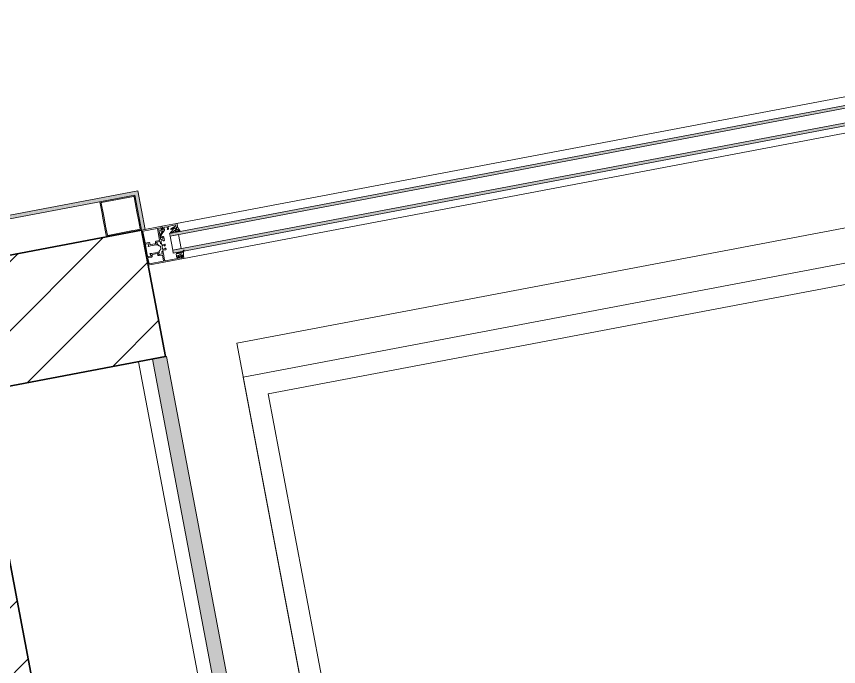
# Model space of a CAD drawing. Header units: centimetres. Extents: x 56941 to 84569, y -27946 to -11680.
# Drawn here: x 58091.8 to 58206.9, y -23724.2 to -23633.2 of the extents above; entities that cross this region are included whole.
import ezdxf

# ---------------------------------------------------------------- set-up
doc = ezdxf.new("R2010")
doc.units = ezdxf.units.CM
doc.header["$LTSCALE"] = 50.8
doc.layers.get('0').update_dxf_attribs({"lineweight": 18})
for name, color, linetype, lineweight in [('0-PROJET-DESSINS CRÉES', 7, 'Continuous', 9), ('0-PROJET-MENUISERIES EXT', 7, 'Continuous', 5), ('0-PROJET-MUR BETON', 7, 'Continuous', 35)]:
    doc.layers.add(name, color=color, linetype=linetype, lineweight=lineweight)

# ---------------------------------------------------------------- blocks, each defined once
blk = doc.blocks.new('Groupe-228-1')
at = {"color": 7, "lineweight": 13, "flags": 128}
for points in [[(19295.43, -45753.37), (19295.42, -45753.27), (19295.38, -45753.08), (19295.37, -45753.07), (19295.36, -45753.06), (19295.35, -45753.06), (19295.25, -45753.08), (19295.23, -45753.08), (19295.22, -45753.1), (19295.22, -45753.11), (19295.27, -45753.35), (19295.27, -45753.37), (19295.26, -45753.39), (19295.25, -45753.4), (19295.23, -45753.41), (19294.85, -45753.48), (19294.83, -45753.48), (19294.81, -45753.47), (19294.79, -45753.46), (19294.79, -45753.44), (19294.77, -45753.37), (19294.87, -45753.11), (19294.87, -45753.1), (19294.86, -45753.1), (19294.86, -45753.09), (19294.85, -45753.09), (19294.85, -45753.09), (19294.58, -45753.19), (19293.81, -45753.34), (19293.52, -45753.34), (19293.52, -45753.34), (19293.51, -45753.35), (19293.51, -45753.35), (19293.51, -45753.36), (19293.51, -45753.37), (19293.69, -45753.58), (19293.71, -45753.64), (19293.71, -45753.66), (19293.7, -45753.68), (19293.68, -45753.7), (19293.67, -45753.7), (19293.28, -45753.78), (19293.26, -45753.78), (19293.25, -45753.77), (19293.23, -45753.75), (19293.22, -45753.74), (19293.18, -45753.5), (19292.96, -45752.35), (19292.92, -45752.11), (19292.92, -45752.09), (19292.93, -45752.08), (19292.94, -45752.06), (19292.96, -45752.06), (19293.34, -45751.98), (19293.36, -45751.98), (19293.38, -45751.99), (19293.39, -45752.01), (19293.4, -45752.02), (19293.41, -45752.09), (19293.32, -45752.35), (19293.32, -45752.36), (19293.32, -45752.37), (19293.33, -45752.37), (19293.34, -45752.37), (19293.34, -45752.37), (19293.61, -45752.27), (19294.37, -45752.12), (19294.66, -45752.12), (19294.67, -45752.12), (19294.67, -45752.12), (19294.68, -45752.11), (19294.68, -45752.1), (19294.67, -45752.1), (19294.49, -45751.89), (19294.48, -45751.82), (19294.48, -45751.8), (19294.49, -45751.78), (19294.5, -45751.77), (19294.52, -45751.76), (19294.9, -45751.69), (19294.92, -45751.69), (19294.94, -45751.7), (19294.95, -45751.71), (19294.96, -45751.73), (19295.01, -45751.96), (19295.01, -45751.98), (19295.03, -45751.99), (19295.04, -45751.99), (19295.14, -45751.97), (19295.15, -45751.96), (19295.16, -45751.95), (19295.16, -45751.93), (19295.13, -45751.75), (19295.12, -45751.75), (19295.11, -45751.74), (19295.1, -45751.72), (19295.09, -45751.68), (19295.1, -45751.66), (19295.1, -45751.65), (19295.11, -45751.65), (19295.1, -45751.62), (19295.1, -45751.6), (19295.11, -45751.58), (19295.13, -45751.57), (19295.14, -45751.56), (19295.42, -45751.51), (19295.43, -45751.59), (19295.53, -45751.57), (19295.55, -45751.56), (19295.56, -45751.55), (19295.57, -45751.54), (19295.57, -45751.53), (19295.57, -45751.51), (19295.49, -45751.07), (19295.48, -45751.05), (19295.47, -45751.03), (19295.45, -45751.01), (19295.44, -45751), (19295.42, -45750.99), (19295.39, -45750.99), (19295.37, -45750.99), (19295.32, -45751), (19295.37, -45751.24), (19295.37, -45751.27), (19295.37, -45751.29), (19295.36, -45751.31), (19295.35, -45751.33), (19295.33, -45751.34), (19295.31, -45751.35), (19295.29, -45751.36), (19295.16, -45751.38), (19295.14, -45751.39), (19295.12, -45751.38), (19295.1, -45751.37), (19295.08, -45751.36), (19295.06, -45751.35), (19295.05, -45751.33), (19295.04, -45751.3), (19294.78, -45749.9), (19294.78, -45749.88), (19294.78, -45749.86), (19294.79, -45749.83), (19294.8, -45749.82), (19294.82, -45749.8), (19294.84, -45749.79), (19294.86, -45749.78), (19294.99, -45749.76), (19295.01, -45749.76), (19295.03, -45749.76), (19295.05, -45749.77), (19295.07, -45749.78), (19295.08, -45749.8), (19295.1, -45749.82), (19295.1, -45749.84), (19295.14, -45750.02), (19295.19, -45750), (19295.28, -45749.88), (19295.22, -45749.54), (19292.37, -45750.08), (19292.42, -45750.35), (19292.75, -45752.07), (19292.75, -45752.1), (19293.06, -45753.72), (19293.08, -45753.81), (19293.25, -45754.73), (19293.3, -45754.99), (19298.26, -45754.05), (19298.28, -45754.05), (19298.29, -45754.03), (19298.3, -45754.01), (19298.3, -45754), (19298.23, -45753.6), (19298.22, -45753.58), (19298.21, -45753.57), (19298.19, -45753.56), (19298.17, -45753.56), (19298.04, -45753.59), (19298.02, -45753.59), (19298.01, -45753.61), (19298, -45753.63), (19298, -45753.65), (19298.01, -45753.69), (19298.11, -45753.68), (19298.14, -45753.82), (19298.14, -45753.85), (19298.13, -45753.87), (19298.12, -45753.9), (19298.1, -45753.92), (19298.08, -45753.93), (19298.06, -45753.94), (19297.66, -45754.01), (19297.64, -45754.02), (19297.61, -45754.01), (19297.59, -45754), (19297.57, -45753.98), (19297.56, -45753.96), (19297.55, -45753.93), (19297.52, -45753.79), (19297.62, -45753.77), (19297.61, -45753.72), (19297.6, -45753.7), (19297.59, -45753.69), (19297.57, -45753.68), (19297.55, -45753.68), (19297.29, -45753.73), (19297.28, -45753.74), (19297.26, -45753.75), (19297.25, -45753.77), (19297.25, -45753.79), (19297.26, -45753.81), (19297.27, -45753.82), (19297.28, -45753.84), (19297.3, -45753.85), (19297.32, -45753.85), (19297.35, -45753.84), (19297.37, -45753.84), (19297.38, -45753.85), (19297.4, -45753.86), (19297.4, -45753.88), (19297.43, -45754), (19297.43, -45754.02), (19297.42, -45754.04), (19297.41, -45754.05), (19297.39, -45754.06), (19295.73, -45754.37), (19295.7, -45754.37), (19295.68, -45754.37), (19295.65, -45754.36), (19295.63, -45754.34), (19295.62, -45754.32), (19295.61, -45754.29)], [(19294.58, -45749.83), (19294.59, -45749.84), (19294.6, -45749.86), (19294.61, -45749.87), (19294.91, -45751.47), (19294.91, -45751.49), (19294.91, -45751.51), (19294.89, -45751.52), (19294.87, -45751.53), (19294.43, -45751.61), (19294.4, -45751.62), (19294.37, -45751.64), (19294.35, -45751.66), (19294.33, -45751.69), (19294.31, -45751.72), (19294.31, -45751.76), (19294.31, -45751.79), (19294.34, -45751.92), (19294.34, -45751.94), (19294.33, -45751.95), (19294.31, -45751.97), (19294.3, -45751.98), (19293.63, -45752.1), (19293.61, -45752.1), (19293.59, -45752.09), (19293.58, -45752.08), (19293.57, -45752.06), (19293.55, -45751.93), (19293.54, -45751.9), (19293.52, -45751.87), (19293.5, -45751.85), (19293.47, -45751.83), (19293.44, -45751.82), (19293.4, -45751.81), (19293.37, -45751.82), (19292.93, -45751.9), (19292.91, -45751.9), (19292.89, -45751.89), (19292.88, -45751.88), (19292.87, -45751.86), (19292.57, -45750.26), (19292.57, -45750.24), (19292.57, -45750.23), (19292.58, -45750.21), (19292.59, -45750.2), (19292.61, -45750.2), (19294.55, -45749.83), (19294.57, -45749.83)], [(19295.7, -45749.65), (19295.9, -45749.62), (19295.91, -45749.62), (19295.93, -45749.62), (19295.95, -45749.64), (19295.95, -45749.66), (19296, -45749.89), (19295.94, -45749.9), (19295.99, -45749.96), (19296, -45749.98), (19296.02, -45749.99), (19296.04, -45749.99), (19296.07, -45749.99), (19296.09, -45749.98), (19296.11, -45749.97), (19296.12, -45749.95), (19296.13, -45749.93), (19296.13, -45749.91), (19296.08, -45749.63), (19296.08, -45749.61), (19296.09, -45749.59), (19296.1, -45749.58), (19296.12, -45749.57), (19297.07, -45749.35), (19297.1, -45749.35), (19297.12, -45749.35), (19297.15, -45749.37), (19297.17, -45749.39), (19297.18, -45749.41), (19297.18, -45749.44), (19297.18, -45749.47), (19297.17, -45749.49), (19297.15, -45749.52), (19297.13, -45749.53), (19297.1, -45749.54), (19297.05, -45749.55), (19297.05, -45749.55), (19297.04, -45749.55), (19297.04, -45749.56), (19297.04, -45749.55), (19297.04, -45749.56), (19296.49, -45749.88), (19296.49, -45749.88), (19296.47, -45749.9), (19296.46, -45749.91), (19296.46, -45749.93), (19296.47, -45749.97), (19296.48, -45749.98), (19296.49, -45750), (19296.51, -45750.01), (19296.53, -45750.01), (19296.54, -45750), (19296.54, -45750), (19296.97, -45749.75), (19296.97, -45749.75), (19296.99, -45749.74), (19297.01, -45749.74), (19297.03, -45749.75), (19297.04, -45749.76), (19297.05, -45749.78), (19297.06, -45749.85), (19297.07, -45749.87), (19297.08, -45749.89), (19297.1, -45749.89), (19297.12, -45749.89), (19297.22, -45749.88), (19297.23, -45749.87), (19297.25, -45749.85), (19297.26, -45749.84), (19297.26, -45749.82), (19297.24, -45749.72), (19297.24, -45749.7), (19297.25, -45749.68), (19297.26, -45749.67), (19297.28, -45749.66), (19297.38, -45749.64), (19297.39, -45749.63), (19297.41, -45749.62), (19297.42, -45749.6), (19297.42, -45749.58), (19297.34, -45749.19), (19297.33, -45749.17), (19297.32, -45749.16), (19297.3, -45749.15), (19297.28, -45749.15), (19295.22, -45749.54), (19295.24, -45749.64), (19295.25, -45749.64), (19295.27, -45749.64), (19295.29, -45749.65), (19295.3, -45749.66), (19295.42, -45749.91), (19295.43, -45749.93), (19295.43, -45749.96), (19295.42, -45749.99), (19295.41, -45750.01), (19295.39, -45750.03), (19295.37, -45750.05), (19295.34, -45750.05), (19295.07, -45750.08), (19295.05, -45750.09), (19295.05, -45750.1), (19295.07, -45750.18), (19295.07, -45750.2), (19295.09, -45750.21), (19295.1, -45750.22), (19295.12, -45750.22), (19295.25, -45750.21), (19295.26, -45750.21), (19295.28, -45750.22), (19295.29, -45750.24), (19295.3, -45750.25), (19295.3, -45750.27), (19295.29, -45750.29), (19295.05, -45750.64), (19295.04, -45750.65), (19295.03, -45750.65), (19295.02, -45750.64), (19294.98, -45750.61), (19294.98, -45750.61), (19294.97, -45750.61), (19294.97, -45750.61), (19294.97, -45750.61), (19294.97, -45750.62), (19295.03, -45750.94), (19295.03, -45750.95), (19295.04, -45750.96), (19295.05, -45750.97), (19295.07, -45750.99), (19295.08, -45751.01), (19295.1, -45751.11), (19295.1, -45751.12), (19295.11, -45751.13), (19295.12, -45751.14), (19295.13, -45751.14), (19295.14, -45751.13), (19295.14, -45751.13), (19295.15, -45751.12), (19295.15, -45751.1), (19295.11, -45750.91), (19295.11, -45750.86), (19295.11, -45750.81), (19295.13, -45750.77), (19295.15, -45750.72), (19295.18, -45750.68), (19295.59, -45750.08), (19295.6, -45750.06), (19295.61, -45750.03), (19295.61, -45749.99), (19295.61, -45749.96), (19295.6, -45749.93), (19295.51, -45749.75), (19295.51, -45749.74), (19295.51, -45749.72), (19295.52, -45749.7), (19295.53, -45749.69), (19295.55, -45749.68)], [(19297.42, -45749.65), (19297.44, -45749.65), (19297.45, -45749.65), (19297.46, -45749.66), (19297.5, -45749.75), (19297.53, -45749.83), (19297.55, -45749.88), (19297.58, -45749.93), (19297.62, -45749.98), (19297.66, -45750.02), (19297.7, -45750.05), (19297.71, -45750.06), (19297.73, -45750.08), (19297.74, -45750.1), (19297.75, -45750.13), (19297.75, -45750.16), (19297.75, -45750.19), (19297.74, -45750.21), (19297.72, -45750.23), (19297.7, -45750.25), (19297.68, -45750.26), (19297.65, -45750.27), (19297.48, -45750.3), (19297.46, -45750.31), (19297.43, -45750.31), (19297.4, -45750.31), (19297.14, -45750.28), (19297.12, -45750.27), (19297.09, -45750.26), (19297.07, -45750.24), (19297.06, -45750.22), (19297.05, -45750.2), (19297.05, -45750.18), (19297.04, -45750.16), (19297.03, -45750.14), (19297.01, -45750.13), (19296.99, -45750.13), (19296.97, -45750.13), (19296.96, -45750.14), (19296.94, -45750.16), (19296.9, -45750.22), (19296.85, -45750.27), (19296.79, -45750.33), (19296.73, -45750.37), (19296.67, -45750.41), (19296.6, -45750.45), (19296.55, -45750.47), (19296.54, -45750.48), (19296.52, -45750.48), (19296.51, -45750.49), (19296.49, -45750.49), (19296.47, -45750.49), (19296.44, -45750.49), (19296.43, -45750.47), (19296.41, -45750.46), (19296.41, -45750.44), (19296.4, -45750.41), (19296.41, -45750.39), (19296.42, -45750.38), (19296.5, -45750.31), (19296.57, -45750.25), (19296.64, -45750.17), (19296.7, -45750.09), (19296.76, -45750.02), (19296.79, -45749.97), (19296.84, -45749.88), (19296.91, -45749.81), (19296.95, -45749.76), (19296.96, -45749.75), (19296.97, -45749.75), (19296.98, -45749.75), (19296.99, -45749.75), (19297, -45749.76), (19297, -45749.77), (19297.02, -45749.88), (19297.03, -45749.89), (19297.04, -45749.9), (19297.05, -45749.91), (19297.06, -45749.91), (19297.27, -45749.86), (19297.29, -45749.86), (19297.3, -45749.85), (19297.3, -45749.84), (19297.3, -45749.82), (19297.27, -45749.74), (19297.27, -45749.73), (19297.27, -45749.71), (19297.29, -45749.7)], [(19297.37, -45750.01), (19297.35, -45750), (19297.33, -45749.99), (19297.3, -45749.99), (19297.21, -45750.01), (19297.19, -45750.02), (19297.17, -45750.03), (19297.16, -45750.05), (19297.15, -45750.07), (19297.15, -45750.09), (19297.15, -45750.11), (19297.16, -45750.13), (19297.18, -45750.15), (19297.2, -45750.16), (19297.22, -45750.17), (19297.47, -45750.21), (19297.49, -45750.21), (19297.51, -45750.21), (19297.52, -45750.21), (19297.63, -45750.2), (19297.65, -45750.2), (19297.67, -45750.19), (19297.68, -45750.18), (19297.68, -45750.16), (19297.68, -45750.14), (19297.67, -45750.12), (19297.66, -45750.11), (19297.64, -45750.1), (19297.63, -45750.1), (19297.57, -45750.1), (19297.52, -45750.09), (19297.48, -45750.07), (19297.43, -45750.05), (19297.39, -45750.02)], [(19295.04, -45751.99), (19295.03, -45751.99), (19295.01, -45751.98), (19295.01, -45751.96), (19294.96, -45751.73), (19294.95, -45751.71), (19294.94, -45751.7), (19294.92, -45751.69), (19294.9, -45751.69), (19294.55, -45751.75), (19294.53, -45751.77), (19294.51, -45751.79), (19294.49, -45751.81), (19294.49, -45751.84), (19294.49, -45751.87), (19294.5, -45751.89), (19294.51, -45751.92), (19294.77, -45752.21), (19294.79, -45752.24), (19294.82, -45752.26), (19294.86, -45752.28), (19294.96, -45752.31), (19294.98, -45752.32), (19295, -45752.34), (19295.02, -45752.36), (19295.03, -45752.39), (19295.09, -45752.71), (19295.09, -45752.74), (19295.08, -45752.76), (19295.07, -45752.78), (19295.05, -45752.8), (19294.97, -45752.87), (19294.94, -45752.9), (19294.92, -45752.93), (19294.91, -45752.96), (19294.78, -45753.34), (19294.78, -45753.36), (19294.78, -45753.39), (19294.79, -45753.42), (19294.8, -45753.44), (19294.83, -45753.46), (19294.85, -45753.47), (19294.88, -45753.47), (19295.23, -45753.41), (19295.25, -45753.4), (19295.26, -45753.39), (19295.27, -45753.37), (19295.27, -45753.35), (19295.22, -45753.11), (19295.22, -45753.1), (19295.23, -45753.08), (19295.25, -45753.08), (19295.33, -45753.06), (19295.34, -45753.06), (19295.36, -45753.04), (19295.37, -45753.02), (19295.37, -45753), (19295.35, -45752.9), (19295.77, -45752.82), (19295.79, -45752.81), (19295.8, -45752.8), (19295.81, -45752.78), (19295.81, -45752.76), (19295.79, -45752.68), (19295.79, -45752.66), (19295.77, -45752.63), (19295.75, -45752.62), (19295.73, -45752.61), (19295.7, -45752.6), (19295.62, -45752.59), (19295.64, -45752.69), (19295.42, -45752.74), (19295.39, -45752.74), (19295.37, -45752.73), (19295.34, -45752.72), (19295.32, -45752.7), (19295.31, -45752.68), (19295.3, -45752.66), (19295.24, -45752.36), (19295.24, -45752.33), (19295.25, -45752.31), (19295.26, -45752.29), (19295.28, -45752.27), (19295.3, -45752.25), (19295.32, -45752.24), (19295.55, -45752.2), (19295.57, -45752.3), (19295.64, -45752.27), (19295.66, -45752.25), (19295.68, -45752.23), (19295.69, -45752.21), (19295.7, -45752.18), (19295.69, -45752.16), (19295.68, -45752.08), (19295.67, -45752.06), (19295.66, -45752.04), (19295.64, -45752.04), (19295.62, -45752.04), (19295.2, -45752.12), (19295.18, -45752.01), (19295.17, -45751.99), (19295.16, -45751.98), (19295.14, -45751.97), (19295.12, -45751.97)], [(19294.75, -45753.65), (19294.78, -45753.65), (19294.82, -45753.65), (19295.26, -45753.56), (19295.28, -45753.56), (19295.3, -45753.57), (19295.31, -45753.59), (19295.32, -45753.6), (19295.46, -45754.37), (19295.46, -45754.39), (19295.45, -45754.41), (19295.44, -45754.42), (19295.42, -45754.43), (19293.48, -45754.8), (19293.46, -45754.8), (19293.44, -45754.79), (19293.43, -45754.78), (19293.42, -45754.76), (19293.27, -45753.99), (19293.27, -45753.97), (19293.28, -45753.95), (19293.29, -45753.94), (19293.31, -45753.93), (19293.76, -45753.85), (19293.79, -45753.84), (19293.82, -45753.82), (19293.84, -45753.8), (19293.86, -45753.77), (19293.87, -45753.74), (19293.88, -45753.71), (19293.87, -45753.67), (19293.85, -45753.55), (19293.85, -45753.53), (19293.86, -45753.51), (19293.87, -45753.49), (19293.89, -45753.49), (19294.56, -45753.36), (19294.58, -45753.36), (19294.6, -45753.37), (19294.61, -45753.38), (19294.62, -45753.4), (19294.64, -45753.53), (19294.65, -45753.56), (19294.67, -45753.59), (19294.69, -45753.61), (19294.72, -45753.63)], [(19294.82, -45753.65), (19295.26, -45753.56), (19295.28, -45753.56), (19295.3, -45753.57), (19295.31, -45753.59), (19295.32, -45753.6), (19295.46, -45754.37), (19295.46, -45754.39), (19295.45, -45754.41), (19295.44, -45754.42), (19295.42, -45754.43), (19293.48, -45754.8), (19293.46, -45754.8), (19293.44, -45754.79), (19293.43, -45754.78), (19293.42, -45754.76), (19293.27, -45753.99), (19293.27, -45753.97), (19293.28, -45753.95), (19293.29, -45753.94), (19293.31, -45753.93), (19293.76, -45753.85), (19293.79, -45753.84), (19293.82, -45753.82), (19293.84, -45753.8), (19293.86, -45753.77), (19293.87, -45753.74), (19293.88, -45753.71), (19293.87, -45753.67), (19293.85, -45753.55), (19293.85, -45753.53), (19293.86, -45753.51), (19293.87, -45753.49), (19293.89, -45753.49), (19294.56, -45753.36), (19294.58, -45753.36), (19294.6, -45753.37), (19294.61, -45753.38), (19294.62, -45753.4), (19294.64, -45753.53), (19294.65, -45753.56), (19294.67, -45753.59), (19294.69, -45753.61), (19294.72, -45753.63), (19294.75, -45753.65), (19294.78, -45753.65)]]:
    blk.add_lwpolyline(points, close=True, dxfattribs=at)
at = {"lineweight": 13}
for points in [[(19298.26, -45753.57, 0), (19298.26, -45753.58, 0), (19298.26, -45753.59, 0), (19298.26, -45753.59, 0), (19298.25, -45753.6, 0), (19298.24, -45753.61, 0), (19298.24, -45753.61, 0), (19298.23, -45753.61, 0), (19298.21, -45753.53, 0), (19298.05, -45753.57, 0), (19298.05, -45753.56, 0), (19298.04, -45753.55, 0), (19298.04, -45753.54, 0), (19298.03, -45753.54, 0), (19298.02, -45753.53, 0), (19298.02, -45753.53, 0), (19298.01, -45753.53, 0), (19298, -45753.52, 0), (19297.99, -45753.53, 0), (19297.98, -45753.53, 0), (19297.97, -45753.53, 0), (19297.97, -45753.54, 0), (19297.96, -45753.54, 0), (19297.95, -45753.55, 0), (19297.95, -45753.56, 0), (19297.95, -45753.57, 0), (19297.95, -45753.58, 0), (19297.95, -45753.58, 0), (19297.97, -45753.71, 0), (19298.01, -45753.7, 0), (19298.02, -45753.7, 0), (19298.03, -45753.7, 0), (19298.03, -45753.71, 0), (19298.04, -45753.71, 0), (19298.04, -45753.72, 0), (19298.05, -45753.72, 0), (19298.05, -45753.73, 0), (19298.05, -45753.74, 0), (19298.05, -45753.74, 0), (19298.04, -45753.75, 0), (19297.96, -45753.87, 0), (19297.95, -45753.88, 0), (19297.95, -45753.89, 0), (19297.94, -45753.89, 0), (19297.93, -45753.89, 0), (19297.67, -45753.94, 0), (19297.66, -45753.94, 0), (19297.65, -45753.94, 0), (19297.64, -45753.94, 0), (19297.63, -45753.93, 0), (19297.51, -45753.85, 0), (19297.5, -45753.85, 0), (19297.5, -45753.84, 0), (19297.5, -45753.83, 0), (19297.5, -45753.83, 0), (19297.5, -45753.82, 0), (19297.5, -45753.81, 0), (19297.5, -45753.81, 0), (19297.51, -45753.8, 0), (19297.51, -45753.8, 0), (19297.52, -45753.8, 0), (19297.56, -45753.79, 0), (19297.54, -45753.66, 0), (19297.53, -45753.65, 0), (19297.53, -45753.65, 0), (19297.52, -45753.64, 0), (19297.52, -45753.63, 0), (19297.51, -45753.63, 0), (19297.5, -45753.62, 0), (19297.49, -45753.62, 0), (19297.49, -45753.62, 0), (19297.48, -45753.62, 0), (19297.47, -45753.63, 0), (19297.46, -45753.63, 0), (19297.45, -45753.63, 0), (19297.45, -45753.64, 0), (19297.44, -45753.65, 0), (19297.44, -45753.66, 0), (19297.44, -45753.67, 0), (19297.44, -45753.67, 0), (19297.44, -45753.68, 0), (19297.27, -45753.71, 0), (19297.21, -45753.41, 0), (19297.26, -45753.3, 0), (19297.26, -45753.29, 0), (19297.27, -45753.28, 0), (19297.27, -45753.28, 0), (19297.28, -45753.27, 0), (19297.29, -45753.27, 0), (19297.3, -45753.27, 0), (19297.31, -45753.27, 0), (19297.31, -45753.27, 0), (19297.32, -45753.28, 0), (19297.33, -45753.28, 0), (19297.33, -45753.29, 0), (19297.37, -45753.35, 0), (19297.37, -45753.36, 0), (19297.38, -45753.36, 0), (19297.39, -45753.37, 0), (19297.39, -45753.37, 0), (19297.4, -45753.37, 0), (19297.41, -45753.37, 0), (19297.42, -45753.37, 0), (19297.42, -45753.36, 0), (19297.43, -45753.36, 0), (19297.44, -45753.35, 0), (19297.44, -45753.35, 0), (19297.44, -45753.34, 0), (19297.45, -45753.27, 0), (19297.46, -45753.26, 0), (19297.46, -45753.25, 0), (19297.46, -45753.25, 0), (19297.47, -45753.24, 0), (19297.48, -45753.24, 0), (19297.49, -45753.23, 0), (19297.49, -45753.23, 0), (19297.5, -45753.23, 0), (19297.51, -45753.24, 0), (19297.52, -45753.24, 0), (19297.52, -45753.25, 0), (19297.53, -45753.25, 0), (19297.56, -45753.31, 0), (19297.57, -45753.32, 0), (19297.58, -45753.33, 0), (19297.58, -45753.33, 0), (19297.59, -45753.33, 0), (19297.6, -45753.33, 0), (19297.61, -45753.33, 0), (19297.61, -45753.33, 0), (19297.62, -45753.33, 0), (19297.63, -45753.32, 0), (19297.63, -45753.32, 0), (19297.64, -45753.31, 0), (19297.64, -45753.3, 0), (19297.65, -45753.23, 0), (19297.65, -45753.22, 0), (19297.66, -45753.21, 0), (19297.66, -45753.21, 0), (19297.67, -45753.2, 0), (19297.67, -45753.2, 0), (19297.68, -45753.2, 0), (19297.69, -45753.2, 0), (19297.7, -45753.2, 0), (19297.71, -45753.2, 0), (19297.71, -45753.2, 0), (19297.72, -45753.21, 0), (19297.72, -45753.22, 0), (19297.76, -45753.28, 0), (19297.77, -45753.28, 0), (19297.77, -45753.29, 0), (19297.78, -45753.29, 0), (19297.79, -45753.3, 0), (19297.79, -45753.3, 0), (19297.8, -45753.3, 0), (19297.81, -45753.29, 0), (19297.82, -45753.29, 0), (19297.82, -45753.28, 0), (19297.83, -45753.28, 0), (19297.83, -45753.27, 0), (19297.84, -45753.26, 0), (19297.85, -45753.19, 0), (19297.85, -45753.18, 0), (19297.85, -45753.18, 0), (19297.86, -45753.17, 0), (19297.86, -45753.17, 0), (19297.87, -45753.16, 0), (19297.88, -45753.16, 0), (19297.89, -45753.16, 0), (19297.89, -45753.16, 0), (19297.9, -45753.16, 0), (19297.91, -45753.17, 0), (19297.91, -45753.17, 0), (19297.92, -45753.18, 0), (19297.92, -45753.18, 0), (19297.93, -45753.19, 0), (19297.94, -45753.26, 0), (19297.94, -45753.27, 0), (19297.94, -45753.28, 0), (19297.95, -45753.28, 0), (19297.96, -45753.29, 0), (19297.96, -45753.29, 0), (19297.97, -45753.3, 0), (19297.98, -45753.3, 0), (19297.99, -45753.3, 0), (19298, -45753.3, 0), (19298, -45753.3, 0), (19298.01, -45753.29, 0), (19298.02, -45753.29, 0), (19298.03, -45753.28, 0), (19298.03, -45753.28, 0), (19298.27, -45752.9, 0), (19298.27, -45752.89, 0), (19298.28, -45752.88, 0), (19298.28, -45752.88, 0), (19298.29, -45752.88, 0), (19298.3, -45752.88, 0), (19298.31, -45752.88, 0), (19298.31, -45752.88, 0), (19298.32, -45752.88, 0), (19298.33, -45752.89, 0), (19298.33, -45752.89, 0), (19298.34, -45752.9, 0), (19298.34, -45752.91, 0), (19298.34, -45752.91, 0), (19298.34, -45752.92, 0), (19298.34, -45752.93, 0), (19298.26, -45753.16, 0), (19298.25, -45753.18, 0), (19298.24, -45753.21, 0), (19298.24, -45753.23, 0), (19298.24, -45753.26, 0), (19298.24, -45753.28, 0), (19298.24, -45753.31, 0), (19298.24, -45753.33, 0), (19298.26, -45753.57, 0)], [(19297.87, -45753.73, 0), (19297.84, -45753.53, 0), (19297.84, -45753.53, 0), (19297.83, -45753.52, 0), (19297.83, -45753.51, 0), (19297.82, -45753.5, 0), (19297.81, -45753.5, 0), (19297.81, -45753.5, 0), (19297.8, -45753.49, 0), (19297.79, -45753.49, 0), (19297.78, -45753.49, 0), (19297.66, -45753.52, 0), (19297.65, -45753.52, 0), (19297.65, -45753.52, 0), (19297.64, -45753.53, 0), (19297.63, -45753.53, 0), (19297.63, -45753.54, 0), (19297.62, -45753.55, 0), (19297.62, -45753.56, 0), (19297.62, -45753.57, 0), (19297.62, -45753.57, 0), (19297.66, -45753.77, 0), (19297.66, -45753.78, 0), (19297.66, -45753.79, 0), (19297.67, -45753.79, 0), (19297.68, -45753.8, 0), (19297.68, -45753.81, 0), (19297.69, -45753.81, 0), (19297.7, -45753.81, 0), (19297.71, -45753.81, 0), (19297.72, -45753.81, 0), (19297.84, -45753.79, 0), (19297.84, -45753.79, 0), (19297.85, -45753.78, 0), (19297.86, -45753.78, 0), (19297.86, -45753.77, 0), (19297.87, -45753.76, 0), (19297.87, -45753.76, 0), (19297.88, -45753.75, 0), (19297.88, -45753.74, 0), (19297.87, -45753.73, 0)]]:
    blk.add_polyline3d(points, dxfattribs=at)
blk = doc.blocks.new('Groupe-229-1')
at = {"color": 7, "lineweight": 13, "flags": 128}
blk.add_lwpolyline([(19297.3, -45749.82), (19297.3, -45749.84), (19297.3, -45749.85), (19297.29, -45749.86), (19297.28, -45749.86)], dxfattribs=at)
blk.add_blockref('Groupe-228-1', (0, 0))
blk = doc.blocks.new('Groupe-260-1')
at = {"layer": '0-PROJET-DESSINS CRÉES', "color": 253, "linetype": 'Continuous', "lineweight": 5, "flags": 128}
for points in [[(19512.03, -45726.82), (19530.85, -45826.19), (19324.52, -45865.27), (19305.7, -45765.9)], [(19508.03, -45732.54), (19525.03, -45822.33), (19323.61, -45860.47), (19306.61, -45770.69)], [(19505.62, -45735.98), (19521.54, -45820.01), (19326.01, -45857.04), (19310.1, -45773.01)]]:
    blk.add_lwpolyline(points, close=True, dxfattribs=at)

msp = doc.modelspace()

# ---------------------------------------------------------------- hatches: boundary and pattern name
at = {"linetype": 'Continuous', "lineweight": 0}
h = msp.add_hatch(color=7, dxfattribs=at)
h.paths.add_polyline_path([(58103.44, -23659.14), (58103.76, -23660.81), (58103.82, -23661.12), (58103.87, -23661.44), (58104.09, -23662.59), (58104.13, -23662.78), (58104.15, -23662.87), (58104.37, -23664.05), (58109.28, -23663.12), (58109.23, -23662.86), (58109.06, -23661.94), (58109.04, -23661.85), (58108.73, -23660.22), (58108.73, -23660.19), (58108.4, -23658.48), (58108.35, -23658.21)])
h.paths.add_polyline_path([(58108.07, -23663.19), (58104.55, -23663.86), (58104.53, -23663.86), (58104.51, -23663.85), (58104.5, -23663.83), (58104.49, -23663.82), (58104.25, -23662.56), (58104.03, -23661.41), (58103.99, -23661.17), (58103.94, -23660.92), (58103.64, -23659.32), (58103.64, -23659.3), (58103.64, -23659.29), (58103.65, -23659.27), (58103.66, -23659.26), (58103.68, -23659.26), (58108.17, -23658.41), (58108.19, -23658.41), (58108.2, -23658.41), (58108.22, -23658.42), (58108.23, -23658.43), (58108.23, -23658.45), (58108.54, -23660.05), (58108.58, -23660.3), (58108.63, -23660.54), (58108.85, -23661.69), (58108.89, -23661.92), (58108.94, -23662.18), (58109.08, -23662.95), (58109.08, -23662.97), (58109.08, -23662.98), (58109.06, -23663), (58109.05, -23663), (58108.66, -23663.08)])
at = {"layer": '0-PROJET-DESSINS CRÉES', "linetype": 'Continuous', "lineweight": 0}
msp.add_hatch(color=252, dxfattribs=at).paths.add_polyline_path([(58133.9, -23803.02), (58110.82, -23681.17), (58112.79, -23680.8), (58135.86, -23802.65)])
at = {"layer": '0-PROJET-MENUISERIES EXT', "linetype": 'Continuous', "lineweight": 0}
for color, points in [(254, [(58113.2, -23663.57), (58268.92, -23634.08), (58268.99, -23634.47), (58113.28, -23663.96)]), (254, [(58113.65, -23665.93), (58269.36, -23636.45), (58269.44, -23636.83), (58113.72, -23666.32)]), (7, [(58108.75, -23657.63), (58109.77, -23663.03), (58109.28, -23663.12), (58108.35, -23658.21), (58053.04, -23668.68), (58052.95, -23668.19)])]:
    msp.add_hatch(color=color, dxfattribs=at).paths.add_polyline_path(points)
at = {"layer": '0-PROJET-MUR BETON', "linetype": 'Continuous', "lineweight": 5}
h = msp.add_hatch(dxfattribs=at)
h.set_pattern_fill('hachure A', style=0, pattern_type=2)
h.set_pattern_definition([(45, (38816.9114, 22086.9576), (5.2916667, -4.4097222), [])])
h.paths.add_polyline_path([(58139.06, -23820.38), (58088.15, -23830.02), (58058.36, -23672.79), (58109.28, -23663.14), (58112.63, -23680.83), (58086.28, -23685.82), (58109.36, -23807.67), (58135.71, -23802.68), (58139.1, -23820.58)])

# ---------------------------------------------------------------- linework, layer by layer
at = {"color": 7, "lineweight": 13, "flags": 128}
for points in [[(58103.44, -23659.14), (58103.76, -23660.81), (58103.82, -23661.12), (58103.87, -23661.44), (58104.09, -23662.59), (58104.13, -23662.78), (58104.15, -23662.87), (58104.37, -23664.05), (58109.28, -23663.12), (58109.23, -23662.86), (58109.06, -23661.94), (58109.04, -23661.85), (58108.73, -23660.22), (58108.73, -23660.19), (58108.4, -23658.48), (58108.35, -23658.21)], [(58108.07, -23663.19), (58104.55, -23663.86), (58104.53, -23663.86), (58104.51, -23663.85), (58104.5, -23663.83), (58104.49, -23663.82), (58104.25, -23662.56), (58104.03, -23661.41), (58103.99, -23661.17), (58103.94, -23660.92), (58103.64, -23659.32), (58103.64, -23659.3), (58103.64, -23659.29), (58103.65, -23659.27), (58103.66, -23659.26), (58103.68, -23659.26), (58108.17, -23658.41), (58108.19, -23658.41), (58108.2, -23658.41), (58108.22, -23658.42), (58108.23, -23658.43), (58108.23, -23658.45), (58108.54, -23660.05), (58108.58, -23660.3), (58108.63, -23660.54), (58108.85, -23661.69), (58108.89, -23661.92), (58108.94, -23662.18), (58109.08, -23662.95), (58109.08, -23662.97), (58109.08, -23662.98), (58109.06, -23663), (58109.05, -23663), (58108.66, -23663.08)]]:
    msp.add_lwpolyline(points, close=True, dxfattribs=at)
at = {"layer": '0-PROJET-DESSINS CRÉES', "color": 7, "linetype": 'Continuous', "lineweight": 13}
msp.add_line((58131.93, -23803.4), (58108.86, -23681.54), dxfattribs=at)
at = {"layer": '0-PROJET-DESSINS CRÉES', "color": 7, "linetype": 'Continuous', "lineweight": 13, "flags": 128}
msp.add_lwpolyline([(58133.9, -23803.02), (58110.82, -23681.17), (58112.79, -23680.8), (58135.86, -23802.65)], close=True, dxfattribs=at)
at = {"layer": '0-PROJET-MENUISERIES EXT'}
for p, q in [((58114.19, -23662.19), (58267.33, -23633.19)), ((58115.19, -23667.09), (58268.18, -23638.12)), ((58051.34, -23674.1), (58109.28, -23663.12))]:
    msp.add_line(p, q, dxfattribs=at)
at = {"layer": '0-PROJET-MENUISERIES EXT', "lineweight": 9, "flags": 128}
for points in [[(58113.2, -23663.57), (58268.92, -23634.08), (58268.99, -23634.47), (58113.28, -23663.96)], [(58113.65, -23665.93), (58269.36, -23636.45), (58269.44, -23636.83), (58113.72, -23666.32)], [(58114.83, -23665.71), (58113.65, -23665.93), (58113.28, -23663.96), (58114.46, -23663.74)]]:
    msp.add_lwpolyline(points, close=True, dxfattribs=at)
at = {"layer": '0-PROJET-MENUISERIES EXT', "flags": 128}
msp.add_lwpolyline([(58108.75, -23657.63), (58109.77, -23663.03), (58109.28, -23663.12), (58108.35, -23658.21), (58053.04, -23668.68), (58052.95, -23668.19)], close=True, dxfattribs=at)
at = {"layer": '0-PROJET-MUR BETON', "flags": 128}
msp.add_lwpolyline([(58139.06, -23820.38), (58088.15, -23830.02), (58058.36, -23672.79), (58109.28, -23663.14), (58112.63, -23680.83), (58086.28, -23685.82), (58109.36, -23807.67), (58135.71, -23802.68), (58139.1, -23820.58)], dxfattribs=at)

# ---------------------------------------------------------------- block references
at = {"color": 7}
msp.add_blockref('Groupe-229-1', (38816.91, 22086.96), dxfattribs=at)
at = {"layer": '0-PROJET-DESSINS CRÉES', "color": 253}
msp.add_blockref('Groupe-260-1', (38816.91, 22086.96), dxfattribs=at)

doc.saveas('drawing.dxf')
